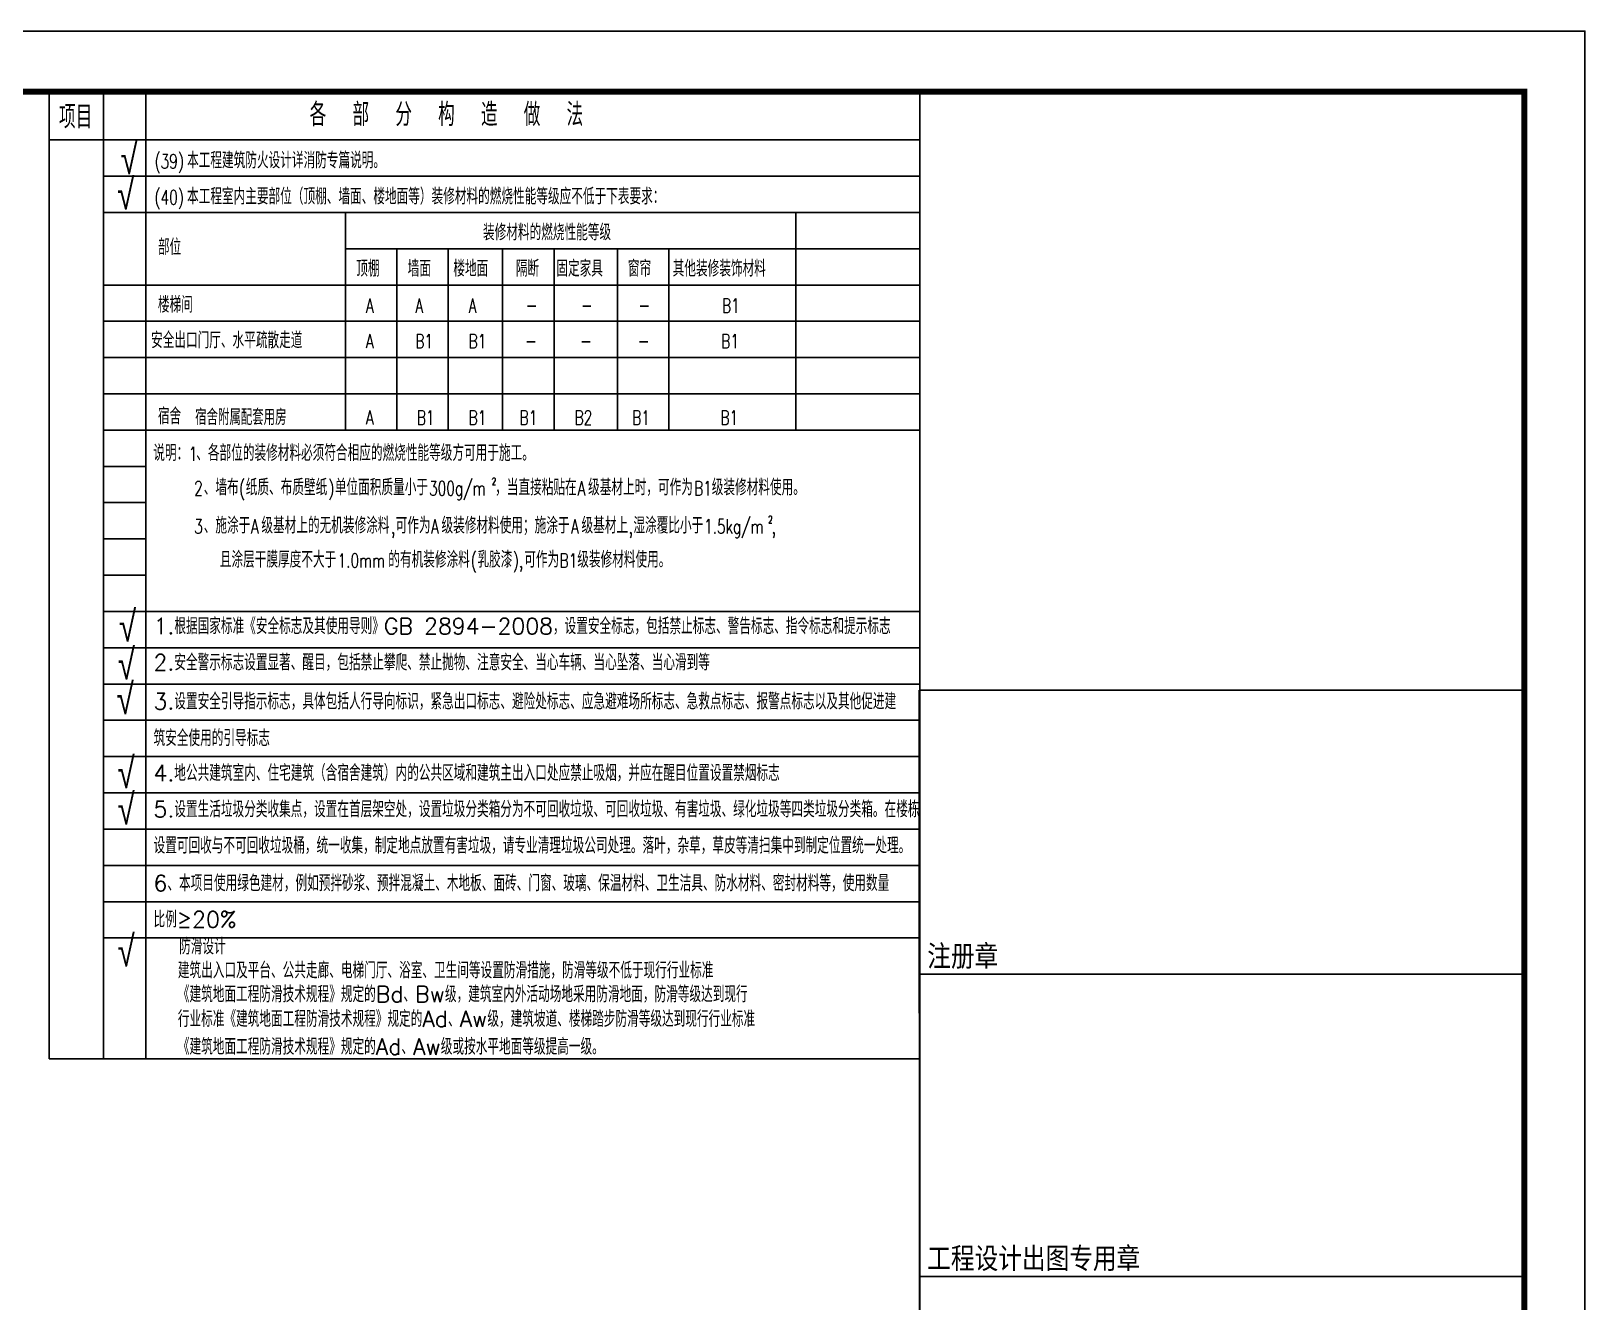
# Model space of a CAD drawing. Extents: x -446699 to 757189, y -606167 to -103070.
# Drawn here: x -320636 to -294935, y -461740 to -440720 of the extents above; entities that cross this region are included whole.
import ezdxf

# ---------------------------------------------------------------- set-up
doc = ezdxf.new("R2010")
doc.units = 0
doc.header["$LTSCALE"] = 1000
doc.header["$MEASUREMENT"] = 0
doc.layers.add('14', color=14, linetype='Continuous')
doc.layers.add('PUB_TITLE', color=4, linetype='Continuous')
doc.styles.add('_TCH_DIM', font='SIMPLEX', dxfattribs={"bigfont": 'GBCBIG'})
doc.styles.add('天正', font='simplex8.shx', dxfattribs={"width": 0.8, "bigfont": 'hztxt.shx'})
doc.styles.add('宋体', font='')
doc.styles.get('宋体').set_extended_font_data('宋体')

# ---------------------------------------------------------------- blocks, each defined once
blk = doc.blocks.new('YHYHHRR')
at = {"layer": '14', "color": 14}
for p, q in [((256875, 490950), (256881, 460850)), ((256875, 490950), (266875, 490950)), ((256881, 486250), (266881, 486250)), ((256881, 481250), (266881, 481250))]:
    blk.add_line(p, q, dxfattribs=at)
at = {"layer": '14', "color": 14, "style": '宋体', "width": 0.82}
for s, p in [('注册章', (257008, 486378)), ('工程设计出图专用章', (257008, 481378))]:
    blk.add_text(s, height=350, dxfattribs=at).set_placement(p)

msp = doc.modelspace()

# ---------------------------------------------------------------- linework, layer by layer
at = {"layer": 'PUB_TITLE'}
for p, q in [((-305935.5, -481719.9), (-305935.5, -441719.9)), ((-319435.5, -442519.9), (-305935.5, -442519.9)), ((-319435.5, -443119.9), (-305935.5, -443119.9)), ((-319435.5, -443719.9), (-305935.5, -443719.9)), ((-315435.8, -443719.9), (-315435.8, -447319.9)), ((-315435.8, -444319.9), (-305935.5, -444319.9)), ((-314585.5, -444319.9), (-314585.5, -447319.9)), ((-313735.3, -444319.9), (-313735.3, -447319.9)), ((-312835.7, -444319.9), (-312835.7, -447319.9)), ((-311985.2, -444319.9), (-311985.2, -447319.9)), ((-310935, -444319.9), (-310935, -447319.9)), ((-310085.4, -444319.9), (-310085.4, -447319.9)), ((-319435.5, -444919.9), (-305935.5, -444919.9)), ((-319435.5, -445519.9), (-305935.5, -445519.9)), ((-319435.5, -446119.9), (-305935.5, -446119.9)), ((-319435.5, -446719.9), (-305935.5, -446719.9)), ((-319435.5, -447319.9), (-305935.5, -447319.9)), ((-319435.5, -447919.9), (-318735.5, -447919.9)), ((-319435.5, -448519.9), (-318735.5, -448519.9)), ((-319435.5, -449119.9), (-318735.5, -449119.9)), ((-319435.5, -449719.9), (-318735.5, -449719.9)), ((-319435.5, -450319.9), (-305935.5, -450319.9)), ((-319435.5, -450319.9), (-305935.5, -450319.9)), ((-319435.5, -450919.9), (-305935.5, -450919.9)), ((-319435.5, -451519.9), (-305935.5, -451519.9)), ((-319435.5, -452119.9), (-305935.5, -452119.9)), ((-319435.5, -452719.9), (-305935.5, -452719.9)), ((-319435.5, -453319.9), (-305935.5, -453319.9)), ((-319435.5, -453919.9), (-305935.5, -453919.9)), ((-319435.5, -454519.9), (-305935.5, -454519.9)), ((-319435.5, -455119.9), (-305935.5, -455119.9)), ((-319435.5, -455719.9), (-305935.5, -455719.9)), ((-320335.5, -457719.9), (-305935.5, -457719.9))]:
    msp.add_line(p, q, dxfattribs=at)
msp.add_lwpolyline([(-354335.5, -482719.9), (-294935.5, -482719.9), (-294935.5, -440719.9), (-354335.5, -440719.9)], close=True, dxfattribs=at)
at = {"layer": 'PUB_TITLE', "const_width": 100}
msp.add_lwpolyline([(-351835.5, -481719.9), (-295935.5, -481719.9), (-295935.5, -441719.9), (-351835.5, -441719.9)], close=True, dxfattribs=at)
at = {"layer": 'PUB_TITLE'}
for points in [[(-320335.5, -441719.9), (-320335.5, -457719.9)], [(-319435.5, -441719.9), (-319435.5, -457719.9)], [(-318735.5, -441766.3), (-318735.5, -457719.9)], [(-320335.5, -442519.9), (-305935.5, -442519.9)], [(-320085.5, -442519.9), (-305935.5, -442519.9)], [(-319685.1, -442519.9), (-305935.5, -442519.9)], [(-307985.3, -443719.9), (-307985.3, -447319.9)]]:
    msp.add_lwpolyline(points, dxfattribs=at)

# ---------------------------------------------------------------- block references
msp.add_blockref('YHYHHRR', (-562821.1, -942569.4))

# ---------------------------------------------------------------- texts
at = {"layer": 'PUB_TITLE', "style": '_TCH_DIM'}
for s, height, p in [('项目', 382.08, (-320173.8, -442329.8)), ('各', 382.1, (-316028.1, -442291.5)), ('部', 382.1, (-315319.8, -442291.5)), ('分', 382.1, (-314611.6, -442291.5)), ('构', 382.1, (-313903.4, -442291.5)), ('造', 382.1, (-313195.2, -442291.5)), ('做', 382.1, (-312487, -442291.5)), ('法', 382.1, (-311778.8, -442291.5)), ('本工程建筑防火设计详消防专篇说明。', 267.457, (-318055.1, -442991.5)), ('本工程室内主要部位（顶棚、墙面、楼地面等）装修材料的燃烧性能等级应不低于下表要求：', 267.457, (-318055.9, -443588.3)), ('装修材料的燃烧性能等级', 267.457, (-313160.8, -444181.7)), ('部位', 267.46, (-318537.7, -444426.6)), ('顶棚', 267.46, (-315256.7, -444780.7)), ('墙面', 267.46, (-314407.2, -444780.7)), ('楼地面', 267.46, (-313651.6, -444780.7)), ('隔断', 267.46, (-312617.2, -444780.7)), ('固定家具', 267.46, (-311947.5, -444780.7)), ('窗帘', 267.46, (-310764, -444780.7)), ('其他装修装饰材料', 267.46, (-310023, -444780.7)), ('楼梯间', 267.46, (-318537.7, -445378)), ('安全出口门厅、水平疏散走道', 267.457, (-318651.2, -445967.1)), ('宿舍', 267.46, (-318537.7, -447222.7)), ('宿舍附属配套用房', 262.35, (-317921.5, -447236.5)), ('说明：', 267.46, (-318614.3, -447830.8)), ('、各部位的装修材料必须符合相应的燃烧性能等级方可用于施工。', 267.457, (-317903.5, -447830.8)), ('、墙布', 267.46, (-317779.7, -448399.8)), ('纸质、布质壁纸', 267.46, (-317084.7, -448399.8)), ('单位面积质量小于', 267.46, (-315610.9, -448399.8)), ('，当直接粘贴在', 267.46, (-312960, -448399.8)), ('级基材上时，可作为', 267.46, (-311422.9, -448399.8)), ('级装修材料使用。', 267.46, (-309377.5, -448399.8)), ('、施涂于', 267.46, (-317779.7, -449030.8)), ('级基材上的无机装修涂料', 267.457, (-316826.6, -449030.8)), ('可作为', 267.46, (-314605.7, -449030.8)), ('级装修材料使用；施涂于', 267.457, (-313847.4, -449030.8)), ('级基材上', 267.46, (-311531.4, -449030.8)), ('湿涂覆比小于', 267.46, (-310673.4, -449030.8)), ('且涂层干膜厚度不大于', 267.46, (-317513.4, -449594.8)), ('的有机装修涂料', 267.46, (-314726.7, -449594.8)), ('乳胶漆', 267.46, (-313252.9, -449594.8)), ('可作为', 267.46, (-312478.7, -449594.8)), ('级装修材料使用。', 267.46, (-311601.5, -449594.8)), ('1.根据国家标准《安全标志及其使用导则》GB 2894-2008，设置安全标志，包括禁止标志、警告标志、指令标志和提示标志', 267.457, (-318610, -450695.4)), ('2.安全警示标志设置显著、醒目，包括禁止攀爬、禁止抛物、注意安全、当心车辆、当心坠落、当心滑到等', 267.457, (-318610, -451295.4)), ('3.设置安全引导指示标志，具体包括人行导向标识，紧急出口标志、避险处标志、应急避难场所标志、急救点标志、报警点标志以及其他促进建', 267.457, (-318610, -451940.5)), ('筑安全使用的引导标志', 267.46, (-318610, -452547)), ('4.地公共建筑室内、住宅建筑（含宿舍建筑）内的公共区域和建筑主出入口处应禁止吸烟，并应在醒目位置设置禁烟标志', 267.457, (-318610, -453124.7)), ('5.设置生活垃圾分类收集点，设置在首层架空处，设置垃圾分类箱分为不可回收垃圾、可回收垃圾、有害垃圾、绿化垃圾等四类垃圾分类箱。在楼栋', 267.457, (-318610, -453724.7)), ('设置可回收与不可回收垃圾桶，统一收集，制定地点放置有害垃圾，请专业清理垃圾公司处理。落叶，杂草，草皮等清扫集中到制定位置统一处理。', 267.457, (-318610, -454324.7)), ('6、本项目使用绿色建材，例如预拌砂浆、预拌混凝土、木地板、面砖、门窗、玻璃、保温材料、卫生洁具、防水材料、密封材料等，使用数量', 267.457, (-318610, -454946.9)), ('比例≥20%%%', 267.46, (-318610, -455546.9)), ('防滑设计', 267.46, (-318187.5, -455992, -1958.9)), ('建筑出入口及平台、公共走廊、电梯门厅、浴室、卫生间等设置防滑措施，防滑等级不低于现行行业标准', 267.457, (-318207.9, -456389.3, -1958.9)), ('《建筑地面工程防滑技术规程》规定的Bd、Bw级，建筑室内外活动场地采用防滑地面，防滑等级达到现行', 267.457, (-318207.9, -456784.1, -1958.9)), ('行业标准《建筑地面工程防滑技术规程》规定的Ad、Aw级，建筑坡道、楼梯踏步防滑等级达到现行行业标准', 267.457, (-318207.9, -457192.6, -1958.9)), ('《建筑地面工程防滑技术规程》规定的Ad、Aw级或按水平地面等级提高一级。', 267.457, (-318207.9, -457650.8, -1958.9))]:
    msp.add_text(s, height=height, dxfattribs=at).set_placement(p)
at = {"layer": 'PUB_TITLE'}
for s, height, style, width, p in [('√', 495.2, '天正', 0.8, (-319156.6, -443082.3)), ('(39)', 235.7, '_TCH_DIM', 0.705882, (-318593.9, -442991.5)), ('√', 495.2, '天正', 0.8, (-319211.9, -443670.4)), ('(40)', 235.7, '_TCH_DIM', 0.705882, (-318594.6, -443588.3)), ('A', 235.7, '_TCH_DIM', 0.705882, (-315097.7, -445378)), ('A', 235.7, '_TCH_DIM', 0.705882, (-314280.6, -445378)), ('A', 235.7, '_TCH_DIM', 0.705882, (-313399.5, -445378)), ('-', 250.4, '_TCH_DIM', 0.705882, (-312452.8, -445378)), ('-', 250.4, '_TCH_DIM', 0.705882, (-311542.3, -445378)), ('-', 250.4, '_TCH_DIM', 0.705882, (-310589.9, -445378)), ('B1', 235.7, '_TCH_DIM', 0.705882, (-309208.1, -445378)), ('A', 235.7, '_TCH_DIM', 0.705882, (-315097.7, -445967.1)), ('B1', 235.7, '_TCH_DIM', 0.705882, (-314280.6, -445967.1)), ('B1', 235.7, '_TCH_DIM', 0.705882, (-313399.5, -445967.1)), ('-', 250.4, '_TCH_DIM', 0.705882, (-312465.3, -445967.1)), ('-', 250.4, '_TCH_DIM', 0.705882, (-311554.8, -445967.1)), ('-', 250.4, '_TCH_DIM', 0.705882, (-310602.4, -445967.1)), ('B1', 235.7, '_TCH_DIM', 0.705882, (-309220.6, -445967.1)), ('A', 235.7, '_TCH_DIM', 0.705882, (-315097.7, -447228.9)), ('B1', 235.7, '_TCH_DIM', 0.705882, (-314256, -447230.3)), ('B1', 235.7, '_TCH_DIM', 0.705882, (-313399.5, -447230.3)), ('B1', 235.7, '_TCH_DIM', 0.705882, (-312556.3, -447230.3)), ('B2', 235.7, '_TCH_DIM', 0.705882, (-311645.8, -447230.3)), ('B1', 235.7, '_TCH_DIM', 0.705882, (-310693.4, -447230.3)), ('B1', 235.7, '_TCH_DIM', 0.705882, (-309234.1, -447230.3)), ('1', 235.7, '_TCH_DIM', 0.705882, (-318030.2, -447830.8)), ('2', 235.7, '_TCH_DIM', 0.705882, (-317938.1, -448399.8)), ('(', 235.7, '_TCH_DIM', 0.705882, (-317195.6, -448399.8)), (')', 235.7, '_TCH_DIM', 0.705882, (-315721.8, -448399.8)), ('300g/m', 235.7, '_TCH_DIM', 0.705882, (-314053.3, -448399.8)), ('2', 117.8, '_TCH_DIM', 0.705882, (-313015.5, -448226.5)), ('A', 235.7, '_TCH_DIM', 0.705882, (-311597.2, -448399.8)), ('B1', 235.7, '_TCH_DIM', 0.705882, (-309670.6, -448399.8)), ('3', 235.7, '_TCH_DIM', 0.705882, (-317938.1, -449030.8)), ('A', 235.7, '_TCH_DIM', 0.705882, (-317000.9, -449030.8)), ('A', 235.7, '_TCH_DIM', 0.705882, (-314021.7, -449030.8)), ('A', 235.7, '_TCH_DIM', 0.705882, (-311705.7, -449030.8)), ('1.5kg/m', 235.7, '_TCH_DIM', 0.705882, (-309505.3, -449030.8)), ('2', 117.8, '_TCH_DIM', 0.705882, (-308443.6, -448857.5)), (',', 235.7, '_TCH_DIM', 0.705882, (-314685, -449030.8)), (',', 235.7, '_TCH_DIM', 0.705882, (-310752.7, -449030.8)), (',', 235.7, '_TCH_DIM', 0.705882, (-308388.2, -449030.8)), ('1.0mm', 235.7, '_TCH_DIM', 0.705882, (-315566.5, -449594.8)), ('(', 235.7, '_TCH_DIM', 0.705882, (-313363.8, -449594.8)), ('),', 235.7, '_TCH_DIM', 0.705882, (-312668.8, -449594.8)), ('B1', 235.7, '_TCH_DIM', 0.705882, (-311894.6, -449594.8)), ('√', 495.2, '天正', 0.8, (-319182.3, -450816.9)), ('√', 495.2, '天正', 0.8, (-319201.5, -451444.4)), ('√', 495.2, '天正', 0.8, (-319220.6, -452018.4)), ('√', 495.2, '天正', 0.8, (-319205.3, -453240.9)), ('√', 495.2, '天正', 0.8, (-319205.3, -453841)), ('√', 495.2, '天正', 0.8, (-319205.3, -456187.3))]:
    msp.add_text(s, height=height, dxfattribs=dict(at, style=style, width=width)).set_placement(p)

doc.saveas('drawing.dxf')
